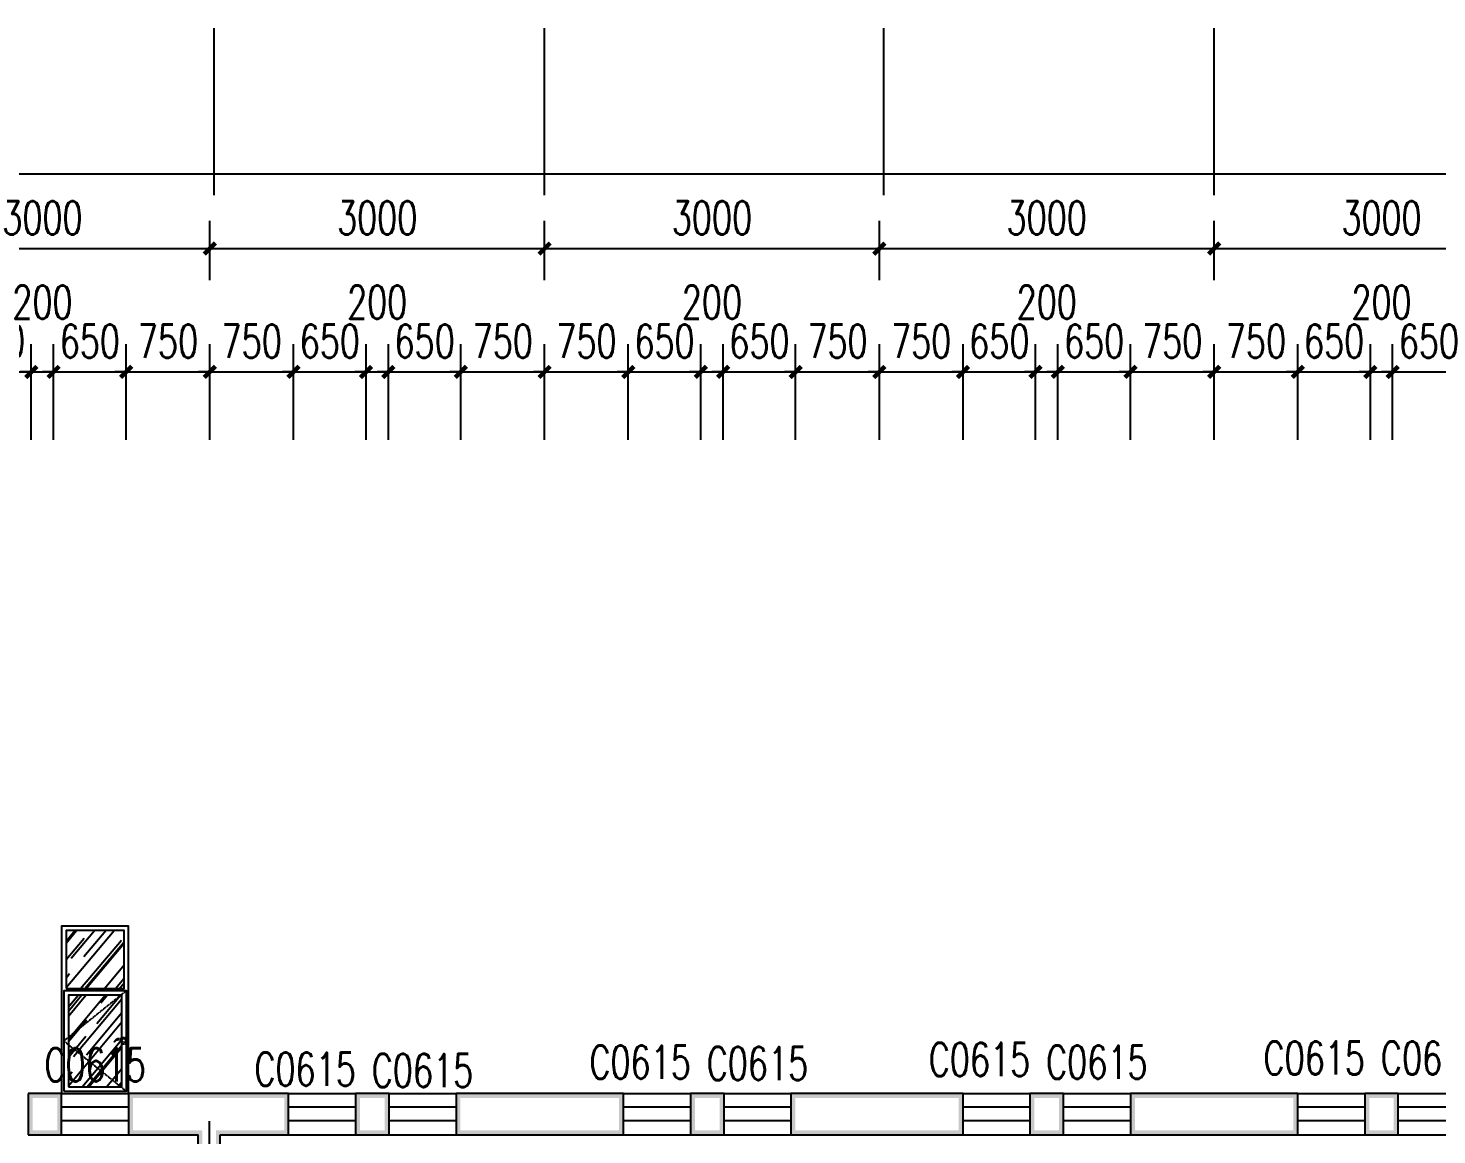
# Model space of a CAD drawing. Header units: millimetres. Extents: x -150677 to 588340, y -254013 to 149700.
# Drawn here: x 165933 to 178557, y -204976 to -195060 of the extents above; entities that cross this region are included whole.
import ezdxf

# ---------------------------------------------------------------- set-up
doc = ezdxf.new("R2010")
doc.units = ezdxf.units.MM
doc.header["$LTSCALE"] = 10
doc.header["$MEASUREMENT"] = 0
doc.linetypes.add('DASH', pattern=[0.35, 0.25, -0.1])
for name, color, linetype in [('2-Ba顶面轮廓', 4, 'Continuous'), ('9-ELd细', 8, 'Continuous'), ('PUB_DIM', 3, 'Continuous'), ('PUB_WALL', 9, 'Continuous'), ('WALL', 9, 'Continuous'), ('WINDOW', 4, 'Continuous'), ('WINDOW_TEXT', 7, 'Continuous')]:
    doc.layers.add(name, color=color, linetype=linetype)
doc.styles.add('_TCH_DIM_T3', font='SIMPLEX', dxfattribs={"width": 0.705882, "bigfont": 'GBCBIG'})
doc.styles.add('_TCH_WINDOW', font='SIMPLEX', dxfattribs={"bigfont": 'GBCBIG'})
doc.dimstyles.new('_TCH_ARCH&&100', dxfattribs={"dimtxt": 297.5, "dimasz": 100, "dimexe": 250, "dimexo": 300, "dimgap": 126.25, "dimtad": 1, "dimdec": 0, "dimzin": 0, "dimdsep": 46, "dimtxsty": '_TCH_DIM_T3', "dimblk": 'ARCHTICK', "dimcen": 0.09, "dimclrt": 7, "dimazin": 2, "dimtfac": 1, "dimtdec": 0, "dimtix": 1, "dimtmove": 2, "dimatfit": 3, "dimfxl": 1, "dimtolj": 1, "dimtzin": 0, "dimarcsym": 0})

# ---------------------------------------------------------------- blocks, each defined once
blk = doc.blocks.new('_ArchTick')
at = {"color": 0, "linetype": 'ByBlock', "const_width": 0.4}
blk.add_lwpolyline([(-0.5, -0.5), (0.5, 0.5)], dxfattribs=at)
blk = doc.blocks.new('*D2146')
at = {"layer": 'Defpoints', "color": 0, "transparency": 16777216}
for p in [(167561, -197035), (164561, -197617), (167561, -197617)]:
    blk.add_point(p, dxfattribs=at)
at = {"layer": 'PUB_DIM', "color": 0, "lineweight": -2, "transparency": 16777216}
for p, q in [((164561, -197317), (164561, -196785)), ((167561, -197317), (167561, -196785)), ((164561, -197035), (167561, -197035))]:
    blk.add_line(p, q, dxfattribs=at)
at = {"layer": 'PUB_DIM', "color": 0, "lineweight": -2, "transparency": 16777216, "xscale": 100, "yscale": 100, "zscale": 100, "rotation": 180}
blk.add_blockref('_ArchTick', (164561, -197035), dxfattribs=at)
at = {"layer": 'PUB_DIM', "color": 0, "lineweight": -2, "transparency": 16777216, "xscale": 100, "yscale": 100, "zscale": 100}
blk.add_blockref('_ArchTick', (167561, -197035), dxfattribs=at)
at = {"layer": 'PUB_DIM', "color": 7, "transparency": 16777216, "insert": (166061, -196760), "char_height": 297.5, "attachment_point": 5, "style": '_TCH_DIM_T3'}
blk.add_mtext('\\A1;3000', dxfattribs=at)
blk = doc.blocks.new('*D2147')
at = {"layer": 'Defpoints', "color": 0, "transparency": 16777216}
for p in [(170561, -197035), (167561, -197617), (170561, -197617)]:
    blk.add_point(p, dxfattribs=at)
at = {"layer": 'PUB_DIM', "color": 0, "lineweight": -2, "transparency": 16777216}
for p, q in [((167561, -197317), (167561, -196785)), ((170561, -197317), (170561, -196785)), ((167561, -197035), (170561, -197035))]:
    blk.add_line(p, q, dxfattribs=at)
at = {"layer": 'PUB_DIM', "color": 0, "lineweight": -2, "transparency": 16777216, "xscale": 100, "yscale": 100, "zscale": 100, "rotation": 180}
blk.add_blockref('_ArchTick', (167561, -197035), dxfattribs=at)
at = {"layer": 'PUB_DIM', "color": 0, "lineweight": -2, "transparency": 16777216, "xscale": 100, "yscale": 100, "zscale": 100}
blk.add_blockref('_ArchTick', (170561, -197035), dxfattribs=at)
at = {"layer": 'PUB_DIM', "color": 7, "transparency": 16777216, "insert": (169061, -196760), "char_height": 297.5, "attachment_point": 5, "style": '_TCH_DIM_T3'}
blk.add_mtext('\\A1;3000', dxfattribs=at)
blk = doc.blocks.new('*D2148')
at = {"layer": 'Defpoints', "color": 0, "transparency": 16777216}
for p in [(173561, -197035), (170561, -197617), (173561, -197617)]:
    blk.add_point(p, dxfattribs=at)
at = {"layer": 'PUB_DIM', "color": 0, "lineweight": -2, "transparency": 16777216}
for p, q in [((170561, -197317), (170561, -196785)), ((173561, -197317), (173561, -196785)), ((170561, -197035), (173561, -197035))]:
    blk.add_line(p, q, dxfattribs=at)
at = {"layer": 'PUB_DIM', "color": 0, "lineweight": -2, "transparency": 16777216, "xscale": 100, "yscale": 100, "zscale": 100, "rotation": 180}
blk.add_blockref('_ArchTick', (170561, -197035), dxfattribs=at)
at = {"layer": 'PUB_DIM', "color": 0, "lineweight": -2, "transparency": 16777216, "xscale": 100, "yscale": 100, "zscale": 100}
blk.add_blockref('_ArchTick', (173561, -197035), dxfattribs=at)
at = {"layer": 'PUB_DIM', "color": 7, "transparency": 16777216, "insert": (172061, -196760), "char_height": 297.5, "attachment_point": 5, "style": '_TCH_DIM_T3'}
blk.add_mtext('\\A1;3000', dxfattribs=at)
blk = doc.blocks.new('*D2149')
at = {"layer": 'Defpoints', "color": 0, "transparency": 16777216}
for p in [(176561, -197035), (173561, -197617), (176561, -197617)]:
    blk.add_point(p, dxfattribs=at)
at = {"layer": 'PUB_DIM', "color": 0, "lineweight": -2, "transparency": 16777216}
for p, q in [((173561, -197317), (173561, -196785)), ((176561, -197317), (176561, -196785)), ((173561, -197035), (176561, -197035))]:
    blk.add_line(p, q, dxfattribs=at)
at = {"layer": 'PUB_DIM', "color": 0, "lineweight": -2, "transparency": 16777216, "xscale": 100, "yscale": 100, "zscale": 100, "rotation": 180}
blk.add_blockref('_ArchTick', (173561, -197035), dxfattribs=at)
at = {"layer": 'PUB_DIM', "color": 0, "lineweight": -2, "transparency": 16777216, "xscale": 100, "yscale": 100, "zscale": 100}
blk.add_blockref('_ArchTick', (176561, -197035), dxfattribs=at)
at = {"layer": 'PUB_DIM', "color": 7, "transparency": 16777216, "insert": (175061, -196760), "char_height": 297.5, "attachment_point": 5, "style": '_TCH_DIM_T3'}
blk.add_mtext('\\A1;3000', dxfattribs=at)
blk = doc.blocks.new('*D2150')
at = {"layer": 'Defpoints', "color": 0, "transparency": 16777216}
for p in [(179561, -197035), (176561, -197617), (179561, -197617)]:
    blk.add_point(p, dxfattribs=at)
at = {"layer": 'PUB_DIM', "color": 0, "lineweight": -2, "transparency": 16777216}
for p, q in [((176561, -197317), (176561, -196785)), ((179561, -197317), (179561, -196785)), ((176561, -197035), (179561, -197035))]:
    blk.add_line(p, q, dxfattribs=at)
at = {"layer": 'PUB_DIM', "color": 0, "lineweight": -2, "transparency": 16777216, "xscale": 100, "yscale": 100, "zscale": 100, "rotation": 180}
blk.add_blockref('_ArchTick', (176561, -197035), dxfattribs=at)
at = {"layer": 'PUB_DIM', "color": 0, "lineweight": -2, "transparency": 16777216, "xscale": 100, "yscale": 100, "zscale": 100}
blk.add_blockref('_ArchTick', (179561, -197035), dxfattribs=at)
at = {"layer": 'PUB_DIM', "color": 7, "transparency": 16777216, "insert": (178061, -196760), "char_height": 297.5, "attachment_point": 5, "style": '_TCH_DIM_T3'}
blk.add_mtext('\\A1;3000', dxfattribs=at)
blk = doc.blocks.new('*D2165')
at = {"layer": 'Defpoints', "color": 0, "transparency": 16777216}
for p in [(213761, -196366), (152561, -197148), (213761, -197148)]:
    blk.add_point(p, dxfattribs=at)
at = {"layer": 'PUB_DIM', "color": 0, "lineweight": -2, "transparency": 16777216}
for p, q in [((152561, -196848), (152561, -196116)), ((213761, -196848), (213761, -196116)), ((152561, -196366), (213761, -196366))]:
    blk.add_line(p, q, dxfattribs=at)
at = {"layer": 'PUB_DIM', "color": 0, "lineweight": -2, "transparency": 16777216, "xscale": 100, "yscale": 100, "zscale": 100, "rotation": 180}
blk.add_blockref('_ArchTick', (152561, -196366), dxfattribs=at)
at = {"layer": 'PUB_DIM', "color": 0, "lineweight": -2, "transparency": 16777216, "xscale": 100, "yscale": 100, "zscale": 100}
blk.add_blockref('_ArchTick', (213761, -196366), dxfattribs=at)
at = {"layer": 'PUB_DIM', "color": 7, "transparency": 16777216, "insert": (183161, -196091), "char_height": 297.5, "attachment_point": 5, "style": '_TCH_DIM_T3'}
blk.add_mtext('\\A1;61200', dxfattribs=at)
blk = doc.blocks.new('*D2303')
at = {"layer": 'Defpoints', "color": 0, "transparency": 16777216}
for p in [(178811, -198140), (178161, -199048), (178811, -199048)]:
    blk.add_point(p, dxfattribs=at)
at = {"layer": 'PUB_DIM', "color": 0, "lineweight": -2, "transparency": 16777216}
for p, q in [((178161, -198748), (178161, -197890)), ((178811, -198748), (178811, -197890)), ((178161, -198140), (178061, -198140)), ((178161, -198140), (178811, -198140)), ((178811, -198140), (178911, -198140))]:
    blk.add_line(p, q, dxfattribs=at)
at = {"layer": 'PUB_DIM', "color": 0, "lineweight": -2, "transparency": 16777216, "xscale": 100, "yscale": 100, "zscale": 100}
blk.add_blockref('_ArchTick', (178161, -198140), dxfattribs=at)
at = {"layer": 'PUB_DIM', "color": 0, "lineweight": -2, "transparency": 16777216, "xscale": 100, "yscale": 100, "zscale": 100, "rotation": 180}
blk.add_blockref('_ArchTick', (178811, -198140), dxfattribs=at)
at = {"layer": 'PUB_DIM', "color": 7, "transparency": 16777216, "insert": (178486, -197865), "char_height": 297.5, "attachment_point": 5, "style": '_TCH_DIM_T3'}
blk.add_mtext('\\A1;650', dxfattribs=at)
blk = doc.blocks.new('*D2304')
at = {"layer": 'Defpoints', "color": 0, "transparency": 16777216}
for p in [(178161, -198140), (177961, -199048), (178161, -199048)]:
    blk.add_point(p, dxfattribs=at)
at = {"layer": 'PUB_DIM', "color": 0, "lineweight": -2, "transparency": 16777216}
for p, q in [((177961, -198748), (177961, -197890)), ((178161, -198748), (178161, -197890)), ((177961, -198140), (177861, -198140)), ((177961, -198140), (178161, -198140)), ((178161, -198140), (178261, -198140))]:
    blk.add_line(p, q, dxfattribs=at)
at = {"layer": 'PUB_DIM', "color": 0, "lineweight": -2, "transparency": 16777216, "xscale": 100, "yscale": 100, "zscale": 100}
blk.add_blockref('_ArchTick', (177961, -198140), dxfattribs=at)
at = {"layer": 'PUB_DIM', "color": 0, "lineweight": -2, "transparency": 16777216, "xscale": 100, "yscale": 100, "zscale": 100, "rotation": 180}
blk.add_blockref('_ArchTick', (178161, -198140), dxfattribs=at)
at = {"layer": 'PUB_DIM', "color": 7, "transparency": 16777216, "insert": (178061, -197515), "char_height": 297.5, "attachment_point": 5, "style": '_TCH_DIM_T3'}
blk.add_mtext('\\A1;200', dxfattribs=at)
blk = doc.blocks.new('*D2305')
at = {"layer": 'Defpoints', "color": 0, "transparency": 16777216}
for p in [(177961, -198140), (177311, -199048), (177961, -199048)]:
    blk.add_point(p, dxfattribs=at)
at = {"layer": 'PUB_DIM', "color": 0, "lineweight": -2, "transparency": 16777216}
for p, q in [((177311, -198748), (177311, -197890)), ((177961, -198748), (177961, -197890)), ((177311, -198140), (177211, -198140)), ((177311, -198140), (177961, -198140)), ((177961, -198140), (178061, -198140))]:
    blk.add_line(p, q, dxfattribs=at)
at = {"layer": 'PUB_DIM', "color": 0, "lineweight": -2, "transparency": 16777216, "xscale": 100, "yscale": 100, "zscale": 100}
blk.add_blockref('_ArchTick', (177311, -198140), dxfattribs=at)
at = {"layer": 'PUB_DIM', "color": 0, "lineweight": -2, "transparency": 16777216, "xscale": 100, "yscale": 100, "zscale": 100, "rotation": 180}
blk.add_blockref('_ArchTick', (177961, -198140), dxfattribs=at)
at = {"layer": 'PUB_DIM', "color": 7, "transparency": 16777216, "insert": (177636, -197865), "char_height": 297.5, "attachment_point": 5, "style": '_TCH_DIM_T3'}
blk.add_mtext('\\A1;650', dxfattribs=at)
blk = doc.blocks.new('*D2306')
at = {"layer": 'Defpoints', "color": 0, "transparency": 16777216}
for p in [(177311, -198140), (176561, -199048), (177311, -199048)]:
    blk.add_point(p, dxfattribs=at)
at = {"layer": 'PUB_DIM', "color": 0, "lineweight": -2, "transparency": 16777216}
for p, q in [((176561, -198748), (176561, -197890)), ((177311, -198748), (177311, -197890)), ((176561, -198140), (176461, -198140)), ((176561, -198140), (177311, -198140)), ((177311, -198140), (177411, -198140))]:
    blk.add_line(p, q, dxfattribs=at)
at = {"layer": 'PUB_DIM', "color": 0, "lineweight": -2, "transparency": 16777216, "xscale": 100, "yscale": 100, "zscale": 100}
blk.add_blockref('_ArchTick', (176561, -198140), dxfattribs=at)
at = {"layer": 'PUB_DIM', "color": 0, "lineweight": -2, "transparency": 16777216, "xscale": 100, "yscale": 100, "zscale": 100, "rotation": 180}
blk.add_blockref('_ArchTick', (177311, -198140), dxfattribs=at)
at = {"layer": 'PUB_DIM', "color": 7, "transparency": 16777216, "insert": (176936, -197865), "char_height": 297.5, "attachment_point": 5, "style": '_TCH_DIM_T3'}
blk.add_mtext('\\A1;750', dxfattribs=at)
blk = doc.blocks.new('*D2307')
at = {"layer": 'Defpoints', "color": 0, "transparency": 16777216}
for p in [(176561, -198140), (175811, -199048), (176561, -199048)]:
    blk.add_point(p, dxfattribs=at)
at = {"layer": 'PUB_DIM', "color": 0, "lineweight": -2, "transparency": 16777216}
for p, q in [((175811, -198748), (175811, -197890)), ((176561, -198748), (176561, -197890)), ((175811, -198140), (175711, -198140)), ((175811, -198140), (176561, -198140)), ((176561, -198140), (176661, -198140))]:
    blk.add_line(p, q, dxfattribs=at)
at = {"layer": 'PUB_DIM', "color": 0, "lineweight": -2, "transparency": 16777216, "xscale": 100, "yscale": 100, "zscale": 100}
blk.add_blockref('_ArchTick', (175811, -198140), dxfattribs=at)
at = {"layer": 'PUB_DIM', "color": 0, "lineweight": -2, "transparency": 16777216, "xscale": 100, "yscale": 100, "zscale": 100, "rotation": 180}
blk.add_blockref('_ArchTick', (176561, -198140), dxfattribs=at)
at = {"layer": 'PUB_DIM', "color": 7, "transparency": 16777216, "insert": (176186, -197865), "char_height": 297.5, "attachment_point": 5, "style": '_TCH_DIM_T3'}
blk.add_mtext('\\A1;750', dxfattribs=at)
blk = doc.blocks.new('*D2308')
at = {"layer": 'Defpoints', "color": 0, "transparency": 16777216}
for p in [(175811, -198140), (175161, -199048), (175811, -199048)]:
    blk.add_point(p, dxfattribs=at)
at = {"layer": 'PUB_DIM', "color": 0, "lineweight": -2, "transparency": 16777216}
for p, q in [((175161, -198748), (175161, -197890)), ((175811, -198748), (175811, -197890)), ((175161, -198140), (175061, -198140)), ((175161, -198140), (175811, -198140)), ((175811, -198140), (175911, -198140))]:
    blk.add_line(p, q, dxfattribs=at)
at = {"layer": 'PUB_DIM', "color": 0, "lineweight": -2, "transparency": 16777216, "xscale": 100, "yscale": 100, "zscale": 100}
blk.add_blockref('_ArchTick', (175161, -198140), dxfattribs=at)
at = {"layer": 'PUB_DIM', "color": 0, "lineweight": -2, "transparency": 16777216, "xscale": 100, "yscale": 100, "zscale": 100, "rotation": 180}
blk.add_blockref('_ArchTick', (175811, -198140), dxfattribs=at)
at = {"layer": 'PUB_DIM', "color": 7, "transparency": 16777216, "insert": (175486, -197865), "char_height": 297.5, "attachment_point": 5, "style": '_TCH_DIM_T3'}
blk.add_mtext('\\A1;650', dxfattribs=at)
blk = doc.blocks.new('*D2309')
at = {"layer": 'Defpoints', "color": 0, "transparency": 16777216}
for p in [(175161, -198140), (174961, -199048), (175161, -199048)]:
    blk.add_point(p, dxfattribs=at)
at = {"layer": 'PUB_DIM', "color": 0, "lineweight": -2, "transparency": 16777216}
for p, q in [((174961, -198748), (174961, -197890)), ((175161, -198748), (175161, -197890)), ((174961, -198140), (174861, -198140)), ((174961, -198140), (175161, -198140)), ((175161, -198140), (175261, -198140))]:
    blk.add_line(p, q, dxfattribs=at)
at = {"layer": 'PUB_DIM', "color": 0, "lineweight": -2, "transparency": 16777216, "xscale": 100, "yscale": 100, "zscale": 100}
blk.add_blockref('_ArchTick', (174961, -198140), dxfattribs=at)
at = {"layer": 'PUB_DIM', "color": 0, "lineweight": -2, "transparency": 16777216, "xscale": 100, "yscale": 100, "zscale": 100, "rotation": 180}
blk.add_blockref('_ArchTick', (175161, -198140), dxfattribs=at)
at = {"layer": 'PUB_DIM', "color": 7, "transparency": 16777216, "insert": (175061, -197515), "char_height": 297.5, "attachment_point": 5, "style": '_TCH_DIM_T3'}
blk.add_mtext('\\A1;200', dxfattribs=at)
blk = doc.blocks.new('*D2310')
at = {"layer": 'Defpoints', "color": 0, "transparency": 16777216}
for p in [(174961, -198140), (174311, -199048), (174961, -199048)]:
    blk.add_point(p, dxfattribs=at)
at = {"layer": 'PUB_DIM', "color": 0, "lineweight": -2, "transparency": 16777216}
for p, q in [((174311, -198748), (174311, -197890)), ((174961, -198748), (174961, -197890)), ((174311, -198140), (174211, -198140)), ((174311, -198140), (174961, -198140)), ((174961, -198140), (175061, -198140))]:
    blk.add_line(p, q, dxfattribs=at)
at = {"layer": 'PUB_DIM', "color": 0, "lineweight": -2, "transparency": 16777216, "xscale": 100, "yscale": 100, "zscale": 100}
blk.add_blockref('_ArchTick', (174311, -198140), dxfattribs=at)
at = {"layer": 'PUB_DIM', "color": 0, "lineweight": -2, "transparency": 16777216, "xscale": 100, "yscale": 100, "zscale": 100, "rotation": 180}
blk.add_blockref('_ArchTick', (174961, -198140), dxfattribs=at)
at = {"layer": 'PUB_DIM', "color": 7, "transparency": 16777216, "insert": (174636, -197865), "char_height": 297.5, "attachment_point": 5, "style": '_TCH_DIM_T3'}
blk.add_mtext('\\A1;650', dxfattribs=at)
blk = doc.blocks.new('*D2311')
at = {"layer": 'Defpoints', "color": 0, "transparency": 16777216}
for p in [(174311, -198140), (173561, -199048), (174311, -199048)]:
    blk.add_point(p, dxfattribs=at)
at = {"layer": 'PUB_DIM', "color": 0, "lineweight": -2, "transparency": 16777216}
for p, q in [((173561, -198748), (173561, -197890)), ((174311, -198748), (174311, -197890)), ((173561, -198140), (173461, -198140)), ((173561, -198140), (174311, -198140)), ((174311, -198140), (174411, -198140))]:
    blk.add_line(p, q, dxfattribs=at)
at = {"layer": 'PUB_DIM', "color": 0, "lineweight": -2, "transparency": 16777216, "xscale": 100, "yscale": 100, "zscale": 100}
blk.add_blockref('_ArchTick', (173561, -198140), dxfattribs=at)
at = {"layer": 'PUB_DIM', "color": 0, "lineweight": -2, "transparency": 16777216, "xscale": 100, "yscale": 100, "zscale": 100, "rotation": 180}
blk.add_blockref('_ArchTick', (174311, -198140), dxfattribs=at)
at = {"layer": 'PUB_DIM', "color": 7, "transparency": 16777216, "insert": (173936, -197865), "char_height": 297.5, "attachment_point": 5, "style": '_TCH_DIM_T3'}
blk.add_mtext('\\A1;750', dxfattribs=at)
blk = doc.blocks.new('*D2312')
at = {"layer": 'Defpoints', "color": 0, "transparency": 16777216}
for p in [(173561, -198140), (172811, -199048), (173561, -199048)]:
    blk.add_point(p, dxfattribs=at)
at = {"layer": 'PUB_DIM', "color": 0, "lineweight": -2, "transparency": 16777216}
for p, q in [((172811, -198748), (172811, -197890)), ((173561, -198748), (173561, -197890)), ((172811, -198140), (172711, -198140)), ((172811, -198140), (173561, -198140)), ((173561, -198140), (173661, -198140))]:
    blk.add_line(p, q, dxfattribs=at)
at = {"layer": 'PUB_DIM', "color": 0, "lineweight": -2, "transparency": 16777216, "xscale": 100, "yscale": 100, "zscale": 100}
blk.add_blockref('_ArchTick', (172811, -198140), dxfattribs=at)
at = {"layer": 'PUB_DIM', "color": 0, "lineweight": -2, "transparency": 16777216, "xscale": 100, "yscale": 100, "zscale": 100, "rotation": 180}
blk.add_blockref('_ArchTick', (173561, -198140), dxfattribs=at)
at = {"layer": 'PUB_DIM', "color": 7, "transparency": 16777216, "insert": (173186, -197865), "char_height": 297.5, "attachment_point": 5, "style": '_TCH_DIM_T3'}
blk.add_mtext('\\A1;750', dxfattribs=at)
blk = doc.blocks.new('*D2313')
at = {"layer": 'Defpoints', "color": 0, "transparency": 16777216}
for p in [(172811, -198140), (172161, -199048), (172811, -199048)]:
    blk.add_point(p, dxfattribs=at)
at = {"layer": 'PUB_DIM', "color": 0, "lineweight": -2, "transparency": 16777216}
for p, q in [((172161, -198748), (172161, -197890)), ((172811, -198748), (172811, -197890)), ((172161, -198140), (172061, -198140)), ((172161, -198140), (172811, -198140)), ((172811, -198140), (172911, -198140))]:
    blk.add_line(p, q, dxfattribs=at)
at = {"layer": 'PUB_DIM', "color": 0, "lineweight": -2, "transparency": 16777216, "xscale": 100, "yscale": 100, "zscale": 100}
blk.add_blockref('_ArchTick', (172161, -198140), dxfattribs=at)
at = {"layer": 'PUB_DIM', "color": 0, "lineweight": -2, "transparency": 16777216, "xscale": 100, "yscale": 100, "zscale": 100, "rotation": 180}
blk.add_blockref('_ArchTick', (172811, -198140), dxfattribs=at)
at = {"layer": 'PUB_DIM', "color": 7, "transparency": 16777216, "insert": (172486, -197865), "char_height": 297.5, "attachment_point": 5, "style": '_TCH_DIM_T3'}
blk.add_mtext('\\A1;650', dxfattribs=at)
blk = doc.blocks.new('*D2314')
at = {"layer": 'Defpoints', "color": 0, "transparency": 16777216}
for p in [(172161, -198140), (171961, -199048), (172161, -199048)]:
    blk.add_point(p, dxfattribs=at)
at = {"layer": 'PUB_DIM', "color": 0, "lineweight": -2, "transparency": 16777216}
for p, q in [((171961, -198748), (171961, -197890)), ((172161, -198748), (172161, -197890)), ((171961, -198140), (171861, -198140)), ((171961, -198140), (172161, -198140)), ((172161, -198140), (172261, -198140))]:
    blk.add_line(p, q, dxfattribs=at)
at = {"layer": 'PUB_DIM', "color": 0, "lineweight": -2, "transparency": 16777216, "xscale": 100, "yscale": 100, "zscale": 100}
blk.add_blockref('_ArchTick', (171961, -198140), dxfattribs=at)
at = {"layer": 'PUB_DIM', "color": 0, "lineweight": -2, "transparency": 16777216, "xscale": 100, "yscale": 100, "zscale": 100, "rotation": 180}
blk.add_blockref('_ArchTick', (172161, -198140), dxfattribs=at)
at = {"layer": 'PUB_DIM', "color": 7, "transparency": 16777216, "insert": (172061, -197515), "char_height": 297.5, "attachment_point": 5, "style": '_TCH_DIM_T3'}
blk.add_mtext('\\A1;200', dxfattribs=at)
blk = doc.blocks.new('*D2315')
at = {"layer": 'Defpoints', "color": 0, "transparency": 16777216}
for p in [(171961, -198140), (171311, -199048), (171961, -199048)]:
    blk.add_point(p, dxfattribs=at)
at = {"layer": 'PUB_DIM', "color": 0, "lineweight": -2, "transparency": 16777216}
for p, q in [((171311, -198748), (171311, -197890)), ((171961, -198748), (171961, -197890)), ((171311, -198140), (171211, -198140)), ((171311, -198140), (171961, -198140)), ((171961, -198140), (172061, -198140))]:
    blk.add_line(p, q, dxfattribs=at)
at = {"layer": 'PUB_DIM', "color": 0, "lineweight": -2, "transparency": 16777216, "xscale": 100, "yscale": 100, "zscale": 100}
blk.add_blockref('_ArchTick', (171311, -198140), dxfattribs=at)
at = {"layer": 'PUB_DIM', "color": 0, "lineweight": -2, "transparency": 16777216, "xscale": 100, "yscale": 100, "zscale": 100, "rotation": 180}
blk.add_blockref('_ArchTick', (171961, -198140), dxfattribs=at)
at = {"layer": 'PUB_DIM', "color": 7, "transparency": 16777216, "insert": (171636, -197865), "char_height": 297.5, "attachment_point": 5, "style": '_TCH_DIM_T3'}
blk.add_mtext('\\A1;650', dxfattribs=at)
blk = doc.blocks.new('*D2316')
at = {"layer": 'Defpoints', "color": 0, "transparency": 16777216}
for p in [(171311, -198140), (170561, -199048), (171311, -199048)]:
    blk.add_point(p, dxfattribs=at)
at = {"layer": 'PUB_DIM', "color": 0, "lineweight": -2, "transparency": 16777216}
for p, q in [((170561, -198748), (170561, -197890)), ((171311, -198748), (171311, -197890)), ((170561, -198140), (170461, -198140)), ((170561, -198140), (171311, -198140)), ((171311, -198140), (171411, -198140))]:
    blk.add_line(p, q, dxfattribs=at)
at = {"layer": 'PUB_DIM', "color": 0, "lineweight": -2, "transparency": 16777216, "xscale": 100, "yscale": 100, "zscale": 100}
blk.add_blockref('_ArchTick', (170561, -198140), dxfattribs=at)
at = {"layer": 'PUB_DIM', "color": 0, "lineweight": -2, "transparency": 16777216, "xscale": 100, "yscale": 100, "zscale": 100, "rotation": 180}
blk.add_blockref('_ArchTick', (171311, -198140), dxfattribs=at)
at = {"layer": 'PUB_DIM', "color": 7, "transparency": 16777216, "insert": (170936, -197865), "char_height": 297.5, "attachment_point": 5, "style": '_TCH_DIM_T3'}
blk.add_mtext('\\A1;750', dxfattribs=at)
blk = doc.blocks.new('*D2317')
at = {"layer": 'Defpoints', "color": 0, "transparency": 16777216}
for p in [(170561, -198140), (169811, -199048), (170561, -199048)]:
    blk.add_point(p, dxfattribs=at)
at = {"layer": 'PUB_DIM', "color": 0, "lineweight": -2, "transparency": 16777216}
for p, q in [((169811, -198748), (169811, -197890)), ((170561, -198748), (170561, -197890)), ((169811, -198140), (169711, -198140)), ((169811, -198140), (170561, -198140)), ((170561, -198140), (170661, -198140))]:
    blk.add_line(p, q, dxfattribs=at)
at = {"layer": 'PUB_DIM', "color": 0, "lineweight": -2, "transparency": 16777216, "xscale": 100, "yscale": 100, "zscale": 100}
blk.add_blockref('_ArchTick', (169811, -198140), dxfattribs=at)
at = {"layer": 'PUB_DIM', "color": 0, "lineweight": -2, "transparency": 16777216, "xscale": 100, "yscale": 100, "zscale": 100, "rotation": 180}
blk.add_blockref('_ArchTick', (170561, -198140), dxfattribs=at)
at = {"layer": 'PUB_DIM', "color": 7, "transparency": 16777216, "insert": (170186, -197865), "char_height": 297.5, "attachment_point": 5, "style": '_TCH_DIM_T3'}
blk.add_mtext('\\A1;750', dxfattribs=at)
blk = doc.blocks.new('*D2318')
at = {"layer": 'Defpoints', "color": 0, "transparency": 16777216}
for p in [(169811, -198140), (169161, -199048), (169811, -199048)]:
    blk.add_point(p, dxfattribs=at)
at = {"layer": 'PUB_DIM', "color": 0, "lineweight": -2, "transparency": 16777216}
for p, q in [((169161, -198748), (169161, -197890)), ((169811, -198748), (169811, -197890)), ((169161, -198140), (169061, -198140)), ((169161, -198140), (169811, -198140)), ((169811, -198140), (169911, -198140))]:
    blk.add_line(p, q, dxfattribs=at)
at = {"layer": 'PUB_DIM', "color": 0, "lineweight": -2, "transparency": 16777216, "xscale": 100, "yscale": 100, "zscale": 100}
blk.add_blockref('_ArchTick', (169161, -198140), dxfattribs=at)
at = {"layer": 'PUB_DIM', "color": 0, "lineweight": -2, "transparency": 16777216, "xscale": 100, "yscale": 100, "zscale": 100, "rotation": 180}
blk.add_blockref('_ArchTick', (169811, -198140), dxfattribs=at)
at = {"layer": 'PUB_DIM', "color": 7, "transparency": 16777216, "insert": (169486, -197865), "char_height": 297.5, "attachment_point": 5, "style": '_TCH_DIM_T3'}
blk.add_mtext('\\A1;650', dxfattribs=at)
blk = doc.blocks.new('*D2319')
at = {"layer": 'Defpoints', "color": 0, "transparency": 16777216}
for p in [(169161, -198140), (168961, -199048), (169161, -199048)]:
    blk.add_point(p, dxfattribs=at)
at = {"layer": 'PUB_DIM', "color": 0, "lineweight": -2, "transparency": 16777216}
for p, q in [((168961, -198748), (168961, -197890)), ((169161, -198748), (169161, -197890)), ((168961, -198140), (168861, -198140)), ((168961, -198140), (169161, -198140)), ((169161, -198140), (169261, -198140))]:
    blk.add_line(p, q, dxfattribs=at)
at = {"layer": 'PUB_DIM', "color": 0, "lineweight": -2, "transparency": 16777216, "xscale": 100, "yscale": 100, "zscale": 100}
blk.add_blockref('_ArchTick', (168961, -198140), dxfattribs=at)
at = {"layer": 'PUB_DIM', "color": 0, "lineweight": -2, "transparency": 16777216, "xscale": 100, "yscale": 100, "zscale": 100, "rotation": 180}
blk.add_blockref('_ArchTick', (169161, -198140), dxfattribs=at)
at = {"layer": 'PUB_DIM', "color": 7, "transparency": 16777216, "insert": (169061, -197515), "char_height": 297.5, "attachment_point": 5, "style": '_TCH_DIM_T3'}
blk.add_mtext('\\A1;200', dxfattribs=at)
blk = doc.blocks.new('*D2320')
at = {"layer": 'Defpoints', "color": 0, "transparency": 16777216}
for p in [(168961, -198140), (168311, -199048), (168961, -199048)]:
    blk.add_point(p, dxfattribs=at)
at = {"layer": 'PUB_DIM', "color": 0, "lineweight": -2, "transparency": 16777216}
for p, q in [((168311, -198748), (168311, -197890)), ((168961, -198748), (168961, -197890)), ((168311, -198140), (168211, -198140)), ((168311, -198140), (168961, -198140)), ((168961, -198140), (169061, -198140))]:
    blk.add_line(p, q, dxfattribs=at)
at = {"layer": 'PUB_DIM', "color": 0, "lineweight": -2, "transparency": 16777216, "xscale": 100, "yscale": 100, "zscale": 100}
blk.add_blockref('_ArchTick', (168311, -198140), dxfattribs=at)
at = {"layer": 'PUB_DIM', "color": 0, "lineweight": -2, "transparency": 16777216, "xscale": 100, "yscale": 100, "zscale": 100, "rotation": 180}
blk.add_blockref('_ArchTick', (168961, -198140), dxfattribs=at)
at = {"layer": 'PUB_DIM', "color": 7, "transparency": 16777216, "insert": (168636, -197865), "char_height": 297.5, "attachment_point": 5, "style": '_TCH_DIM_T3'}
blk.add_mtext('\\A1;650', dxfattribs=at)
blk = doc.blocks.new('*D2321')
at = {"layer": 'Defpoints', "color": 0, "transparency": 16777216}
for p in [(168311, -198140), (167561, -199048), (168311, -199048)]:
    blk.add_point(p, dxfattribs=at)
at = {"layer": 'PUB_DIM', "color": 0, "lineweight": -2, "transparency": 16777216}
for p, q in [((167561, -198748), (167561, -197890)), ((168311, -198748), (168311, -197890)), ((167561, -198140), (167461, -198140)), ((167561, -198140), (168311, -198140)), ((168311, -198140), (168411, -198140))]:
    blk.add_line(p, q, dxfattribs=at)
at = {"layer": 'PUB_DIM', "color": 0, "lineweight": -2, "transparency": 16777216, "xscale": 100, "yscale": 100, "zscale": 100}
blk.add_blockref('_ArchTick', (167561, -198140), dxfattribs=at)
at = {"layer": 'PUB_DIM', "color": 0, "lineweight": -2, "transparency": 16777216, "xscale": 100, "yscale": 100, "zscale": 100, "rotation": 180}
blk.add_blockref('_ArchTick', (168311, -198140), dxfattribs=at)
at = {"layer": 'PUB_DIM', "color": 7, "transparency": 16777216, "insert": (167936, -197865), "char_height": 297.5, "attachment_point": 5, "style": '_TCH_DIM_T3'}
blk.add_mtext('\\A1;750', dxfattribs=at)
blk = doc.blocks.new('*D2322')
at = {"layer": 'Defpoints', "color": 0, "transparency": 16777216}
for p in [(167561, -198140), (166811, -199048), (167561, -199048)]:
    blk.add_point(p, dxfattribs=at)
at = {"layer": 'PUB_DIM', "color": 0, "lineweight": -2, "transparency": 16777216}
for p, q in [((166811, -198748), (166811, -197890)), ((167561, -198748), (167561, -197890)), ((166811, -198140), (166711, -198140)), ((166811, -198140), (167561, -198140)), ((167561, -198140), (167661, -198140))]:
    blk.add_line(p, q, dxfattribs=at)
at = {"layer": 'PUB_DIM', "color": 0, "lineweight": -2, "transparency": 16777216, "xscale": 100, "yscale": 100, "zscale": 100}
blk.add_blockref('_ArchTick', (166811, -198140), dxfattribs=at)
at = {"layer": 'PUB_DIM', "color": 0, "lineweight": -2, "transparency": 16777216, "xscale": 100, "yscale": 100, "zscale": 100, "rotation": 180}
blk.add_blockref('_ArchTick', (167561, -198140), dxfattribs=at)
at = {"layer": 'PUB_DIM', "color": 7, "transparency": 16777216, "insert": (167186, -197865), "char_height": 297.5, "attachment_point": 5, "style": '_TCH_DIM_T3'}
blk.add_mtext('\\A1;750', dxfattribs=at)
blk = doc.blocks.new('*D2323')
at = {"layer": 'Defpoints', "color": 0, "transparency": 16777216}
for p in [(166811, -198140), (166161, -199048), (166811, -199048)]:
    blk.add_point(p, dxfattribs=at)
at = {"layer": 'PUB_DIM', "color": 0, "lineweight": -2, "transparency": 16777216}
for p, q in [((166161, -198748), (166161, -197890)), ((166811, -198748), (166811, -197890)), ((166161, -198140), (166061, -198140)), ((166161, -198140), (166811, -198140)), ((166811, -198140), (166911, -198140))]:
    blk.add_line(p, q, dxfattribs=at)
at = {"layer": 'PUB_DIM', "color": 0, "lineweight": -2, "transparency": 16777216, "xscale": 100, "yscale": 100, "zscale": 100}
blk.add_blockref('_ArchTick', (166161, -198140), dxfattribs=at)
at = {"layer": 'PUB_DIM', "color": 0, "lineweight": -2, "transparency": 16777216, "xscale": 100, "yscale": 100, "zscale": 100, "rotation": 180}
blk.add_blockref('_ArchTick', (166811, -198140), dxfattribs=at)
at = {"layer": 'PUB_DIM', "color": 7, "transparency": 16777216, "insert": (166486, -197865), "char_height": 297.5, "attachment_point": 5, "style": '_TCH_DIM_T3'}
blk.add_mtext('\\A1;650', dxfattribs=at)
blk = doc.blocks.new('*D2324')
at = {"layer": 'Defpoints', "color": 0, "transparency": 16777216}
for p in [(166161, -198140), (165961, -199048), (166161, -199048)]:
    blk.add_point(p, dxfattribs=at)
at = {"layer": 'PUB_DIM', "color": 0, "lineweight": -2, "transparency": 16777216}
for p, q in [((165961, -198748), (165961, -197890)), ((166161, -198748), (166161, -197890)), ((165961, -198140), (165861, -198140)), ((165961, -198140), (166161, -198140)), ((166161, -198140), (166261, -198140))]:
    blk.add_line(p, q, dxfattribs=at)
at = {"layer": 'PUB_DIM', "color": 0, "lineweight": -2, "transparency": 16777216, "xscale": 100, "yscale": 100, "zscale": 100}
blk.add_blockref('_ArchTick', (165961, -198140), dxfattribs=at)
at = {"layer": 'PUB_DIM', "color": 0, "lineweight": -2, "transparency": 16777216, "xscale": 100, "yscale": 100, "zscale": 100, "rotation": 180}
blk.add_blockref('_ArchTick', (166161, -198140), dxfattribs=at)
at = {"layer": 'PUB_DIM', "color": 7, "transparency": 16777216, "insert": (166061, -197515), "char_height": 297.5, "attachment_point": 5, "style": '_TCH_DIM_T3'}
blk.add_mtext('\\A1;200', dxfattribs=at)
blk = doc.blocks.new('*D2325')
at = {"layer": 'Defpoints', "color": 0, "transparency": 16777216}
for p in [(165961, -198140), (165311, -199048), (165961, -199048)]:
    blk.add_point(p, dxfattribs=at)
at = {"layer": 'PUB_DIM', "color": 0, "lineweight": -2, "transparency": 16777216}
for p, q in [((165311, -198748), (165311, -197890)), ((165961, -198748), (165961, -197890)), ((165311, -198140), (165211, -198140)), ((165311, -198140), (165961, -198140)), ((165961, -198140), (166061, -198140))]:
    blk.add_line(p, q, dxfattribs=at)
at = {"layer": 'PUB_DIM', "color": 0, "lineweight": -2, "transparency": 16777216, "xscale": 100, "yscale": 100, "zscale": 100}
blk.add_blockref('_ArchTick', (165311, -198140), dxfattribs=at)
at = {"layer": 'PUB_DIM', "color": 0, "lineweight": -2, "transparency": 16777216, "xscale": 100, "yscale": 100, "zscale": 100, "rotation": 180}
blk.add_blockref('_ArchTick', (165961, -198140), dxfattribs=at)
at = {"layer": 'PUB_DIM', "color": 7, "transparency": 16777216, "insert": (165636, -197865), "char_height": 297.5, "attachment_point": 5, "style": '_TCH_DIM_T3'}
blk.add_mtext('\\A1;650', dxfattribs=at)
blk = doc.blocks.new('$WINLIB2D$00000001')
at = {"color": 0}
for points in [[(-0.5, 0.5), (-0.5, -0.5)], [(-0.5, 0.5), (0.5, 0.5)], [(0.5, -0.5), (0.5, 0.5)], [(0.5, 0.167), (-0.5, 0.167)], [(0.5, -0.167), (-0.5, -0.167)], [(-0.5, -0.5), (0.5, -0.5)]]:
    blk.add_lwpolyline(points, dxfattribs=at)
blk = doc.blocks.new('A$C3D6C2CD6')
h = blk.add_hatch()
h.set_pattern_fill('木材', color=251, scale=50, style=0)
h.set_pattern_definition([(50, (40, 940), (129.62, 465.617), [3000, -400, 1000, -200]), (50, (306, 1040), (-332.33, 17.77), [600, -66, 1200, -150]), (50, (140, 1110), (565.85, 882.82), [1600, -280, 800, -200])])
h.paths.add_polyline_path([(40, 940), (560, 940), (560, 1460), (40, 1460)])
h = blk.add_hatch()
h.set_pattern_fill('木材', color=251, scale=50, style=0)
h.set_pattern_definition([(50, (60, 60), (129.618, 465.617), [3000, -400, 1000, -200]), (50, (326, 160), (-332.325, 17.77), [600, -66, 1200, -150]), (50, (160, 230), (565.85, 882.82), [1600, -280, 800, -200])])
h.paths.add_polyline_path([(60, 60), (540, 60), (540, 880), (60, 880)])
at = {"color": 8, "linetype": 'DASH'}
for points in [[(580, 920), (20, 470), (580, 20)], [(545, 485), (545, 502), (575, 502), (575, 442), (545, 442), (545, 466)]]:
    blk.add_lwpolyline(points, dxfattribs=at)
blk.add_lwpolyline([(543, 482, -0.472973), (570, 486, -1.045197), (547, 464, 0.471233), (471, 460, -0.474255), (543, 482, -0.303304)], format="xyb", dxfattribs=at)
at = {"layer": '2-Ba顶面轮廓'}
blk.add_lwpolyline([(0, 0), (600, 0), (600, 1500), (0, 1500)], close=True, dxfattribs=at)
at = {"layer": '9-ELd细'}
for points in [[(40, 940), (560, 940), (560, 1460), (40, 1460)], [(20, 20), (580, 20), (580, 920), (20, 920)], [(60, 60), (540, 60), (540, 880), (60, 880)]]:
    blk.add_lwpolyline(points, close=True, dxfattribs=at)

msp = doc.modelspace()

# ---------------------------------------------------------------- hatches: boundary and pattern name
at = {"layer": 'PUB_WALL'}
for points in [[(166233.2, -204605.2), (165933.2, -204605.2), (165973.2, -204645.2), (166193.2, -204645.2)], [(165933.2, -204605.2), (165933.2, -204975.2), (165973.2, -204935.2), (165973.2, -204645.2)], [(166233.2, -204975.2), (166233.2, -204605.2), (166193.2, -204645.2), (166193.2, -204935.2)], [(167555.2, -204605.2), (166833.2, -204605.2), (166873.2, -204645.2), (167555.2, -204645.2)], [(166833.2, -204605.2), (166833.2, -204975.2), (166873.2, -204935.2), (166873.2, -204645.2)], [(168267.3, -204605.2), (167555.2, -204605.2), (167555.2, -204645.2), (168227.3, -204645.2)], [(168267.3, -204975.2), (168267.3, -204605.2), (168227.3, -204645.2), (168227.3, -204935.2)], [(169167.3, -204605.2), (168867.3, -204605.2), (168907.3, -204645.2), (169127.3, -204645.2)], [(168867.3, -204605.2), (168867.3, -204975.2), (168907.3, -204935.2), (168907.3, -204645.2)], [(169167.3, -204975.2), (169167.3, -204605.2), (169127.3, -204645.2), (169127.3, -204935.2)], [(171269.1, -204605.2), (169767.3, -204605.2), (169807.3, -204645.2), (171229.1, -204645.2)], [(169767.3, -204605.2), (169767.3, -204975.2), (169807.3, -204935.2), (169807.3, -204645.2)], [(171269.1, -204975.2), (171269.1, -204605.2), (171229.1, -204645.2), (171229.1, -204935.2)], [(172169.1, -204605.2), (171869.1, -204605.2), (171909.1, -204645.2), (172129.1, -204645.2)], [(171869.1, -204605.2), (171869.1, -204975.2), (171909.1, -204935.2), (171909.1, -204645.2)], [(172169.1, -204975.2), (172169.1, -204605.2), (172129.1, -204645.2), (172129.1, -204935.2)], [(174310.7, -204605.2), (172769.1, -204605.2), (172809.1, -204645.2), (174270.7, -204645.2)], [(172769.1, -204605.2), (172769.1, -204975.2), (172809.1, -204935.2), (172809.1, -204645.2)], [(174310.7, -204975.2), (174310.7, -204605.2), (174270.7, -204645.2), (174270.7, -204935.2)], [(175210.7, -204605.2), (174910.7, -204605.2), (174950.7, -204645.2), (175170.7, -204645.2)], [(174910.7, -204605.2), (174910.7, -204975.2), (174950.7, -204935.2), (174950.7, -204645.2)], [(175210.7, -204975.2), (175210.7, -204605.2), (175170.7, -204645.2), (175170.7, -204935.2)], [(177310.7, -204605.2), (175810.7, -204605.2), (175850.7, -204645.2), (177270.7, -204645.2)], [(175810.7, -204605.2), (175810.7, -204975.2), (175850.7, -204935.2), (175850.7, -204645.2)], [(177310.7, -204975.2), (177310.7, -204605.2), (177270.7, -204645.2), (177270.7, -204935.2)], [(178210.7, -204605.2), (177910.7, -204605.2), (177950.7, -204645.2), (178170.7, -204645.2)], [(177910.7, -204605.2), (177910.7, -204975.2), (177950.7, -204935.2), (177950.7, -204645.2)], [(178210.7, -204975.2), (178210.7, -204605.2), (178170.7, -204645.2), (178170.7, -204935.2)], [(165933.2, -204975.2), (166233.2, -204975.2), (166193.2, -204935.2), (165973.2, -204935.2)], [(166833.2, -204975.2), (167455.2, -204975.2), (167495.2, -204935.2), (166873.2, -204935.2)], [(167456.9, -211955.3), (167455.2, -204975.2), (167495.2, -204935.2), (167496.9, -211955.2)], [(167656.9, -211955.2), (167655.2, -204975.2), (167615.2, -204935.2), (167616.9, -211955.2)], [(167655.2, -204975.2), (168267.3, -204975.2), (168227.3, -204935.2), (167615.2, -204935.2)], [(168867.3, -204975.2), (169167.3, -204975.2), (169127.3, -204935.2), (168907.3, -204935.2)], [(169767.3, -204975.2), (171269.1, -204975.2), (171229.1, -204935.2), (169807.3, -204935.2)], [(171869.1, -204975.2), (172169.1, -204975.2), (172129.1, -204935.2), (171909.1, -204935.2)], [(172769.1, -204975.2), (174310.7, -204975.2), (174270.7, -204935.2), (172809.1, -204935.2)], [(174910.7, -204975.2), (175210.7, -204975.2), (175170.7, -204935.2), (174950.7, -204935.2)], [(175810.7, -204975.2), (177310.7, -204975.2), (177270.7, -204935.2), (175850.7, -204935.2)], [(177910.7, -204975.2), (178210.7, -204975.2), (178170.7, -204935.2), (177950.7, -204935.2)]]:
    msp.add_hatch(color=256, dxfattribs=at).paths.add_polyline_path(points)

# ---------------------------------------------------------------- linework, layer by layer
at = {"color": 1}
msp.add_lwpolyline([(167555.2, -204855.2), (167555.2, -211945.8)], dxfattribs=at)
at = {"layer": 'PUB_DIM'}
for p, q in [((167600.7, -196556.8), (167600.7, -195059.9)), ((170560.7, -196556.8), (170560.7, -195059.9)), ((173600.7, -196556.8), (173600.7, -195059.9)), ((176560.7, -196556.8), (176560.7, -195059.9))]:
    msp.add_line(p, q, dxfattribs=at)
at = {"layer": 'WALL'}
for p, q in [((166233.2, -204605.2), (165933.2, -204605.2)), ((165933.2, -204605.2), (165933.2, -204975.2)), ((166233.2, -204975.2), (166233.2, -204605.2)), ((167555.2, -204605.2), (166833.2, -204605.2)), ((166833.2, -204605.2), (166833.2, -204975.2)), ((168267.3, -204605.2), (167555.2, -204605.2)), ((168267.3, -204975.2), (168267.3, -204605.2)), ((169167.3, -204605.2), (168867.3, -204605.2)), ((168867.3, -204605.2), (168867.3, -204975.2)), ((169167.3, -204975.2), (169167.3, -204605.2)), ((171269.1, -204605.2), (169767.3, -204605.2)), ((169767.3, -204605.2), (169767.3, -204975.2)), ((171269.1, -204975.2), (171269.1, -204605.2)), ((172169.1, -204605.2), (171869.1, -204605.2)), ((171869.1, -204605.2), (171869.1, -204975.2)), ((172169.1, -204975.2), (172169.1, -204605.2)), ((174310.7, -204605.2), (172769.1, -204605.2)), ((172769.1, -204605.2), (172769.1, -204975.2)), ((174310.7, -204975.2), (174310.7, -204605.2)), ((175210.7, -204605.2), (174910.7, -204605.2)), ((174910.7, -204605.2), (174910.7, -204975.2)), ((175210.7, -204975.2), (175210.7, -204605.2)), ((177310.7, -204605.2), (175810.7, -204605.2)), ((175810.7, -204605.2), (175810.7, -204975.2)), ((177310.7, -204975.2), (177310.7, -204605.2)), ((178210.7, -204605.2), (177910.7, -204605.2)), ((177910.7, -204605.2), (177910.7, -204975.2)), ((178210.7, -204975.2), (178210.7, -204605.2)), ((165933.2, -204975.2), (166233.2, -204975.2)), ((166833.2, -204975.2), (167455.2, -204975.2)), ((167456.9, -211955.3), (167455.2, -204975.2)), ((167656.9, -211955.2), (167655.2, -204975.2)), ((167655.2, -204975.2), (168267.3, -204975.2)), ((168867.3, -204975.2), (169167.3, -204975.2)), ((169767.3, -204975.2), (171269.1, -204975.2)), ((171869.1, -204975.2), (172169.1, -204975.2)), ((172769.1, -204975.2), (174310.7, -204975.2)), ((174910.7, -204975.2), (175210.7, -204975.2)), ((175810.7, -204975.2), (177310.7, -204975.2)), ((177910.7, -204975.2), (178210.7, -204975.2))]:
    msp.add_line(p, q, dxfattribs=at)

# ---------------------------------------------------------------- block references
at = {"layer": '2-Ba顶面轮廓'}
msp.add_blockref('A$C3D6C2CD6', (166233.2, -204605.2), dxfattribs=at)
at = {"layer": 'WINDOW'}
ref = msp.add_blockref('$WINLIB2D$00000001', (166533.2, -204790.2), dxfattribs=dict(at, xscale=600, yscale=-370, zscale=600))
ref.add_attrib('A', 'C0615', (166078.2, -204498.1), dxfattribs={"layer": 'WINDOW_TEXT', "height": 297.5, "style": '_TCH_WINDOW', "width": 0.705882})
ref = msp.add_blockref('$WINLIB2D$00000001', (168567.3, -204790.2), dxfattribs=dict(at, xscale=600, yscale=-370, zscale=600))
ref.add_attrib('A', 'C0615', (167960.5, -204536.2), dxfattribs={"layer": 'WINDOW_TEXT', "height": 297.5, "style": '_TCH_WINDOW', "width": 0.705882})
ref = msp.add_blockref('$WINLIB2D$00000001', (171569.1, -204790.2), dxfattribs=dict(at, xscale=600, yscale=-370, zscale=600))
ref.add_attrib('A', 'C0615', (170962.4, -204473.5), dxfattribs={"layer": 'WINDOW_TEXT', "height": 297.5, "style": '_TCH_WINDOW', "width": 0.705882})
ref = msp.add_blockref('$WINLIB2D$00000001', (172469.1, -204790.2), dxfattribs=dict(at, xscale=600, yscale=-370, zscale=600))
ref.add_attrib('A', 'C0615', (172014.1, -204486.1), dxfattribs={"layer": 'WINDOW_TEXT', "height": 297.5, "style": '_TCH_WINDOW', "width": 0.705882})
ref = msp.add_blockref('$WINLIB2D$00000001', (174610.7, -204790.2), dxfattribs=dict(at, xscale=600, yscale=-370, zscale=600))
ref.add_attrib('A', 'C0615', (174003.9, -204449.2), dxfattribs={"layer": 'WINDOW_TEXT', "height": 297.5, "style": '_TCH_WINDOW', "width": 0.705882})
ref = msp.add_blockref('$WINLIB2D$00000001', (175510.7, -204790.2), dxfattribs=dict(at, xscale=600, yscale=-370, zscale=600))
ref.add_attrib('A', 'C0615', (175055.7, -204474.4), dxfattribs={"layer": 'WINDOW_TEXT', "height": 297.5, "style": '_TCH_WINDOW', "width": 0.705882})
ref = msp.add_blockref('$WINLIB2D$00000001', (177610.7, -204790.2), dxfattribs=dict(at, xscale=600, yscale=-370, zscale=600))
ref.add_attrib('A', 'C0615', (177003.9, -204436.8), dxfattribs={"layer": 'WINDOW_TEXT', "height": 297.5, "style": '_TCH_WINDOW', "width": 0.705882})
ref = msp.add_blockref('$WINLIB2D$00000001', (178510.7, -204790.2), dxfattribs=dict(at, xscale=600, yscale=-370, zscale=600))
ref.add_attrib('A', 'C0615', (178055.7, -204436.8), dxfattribs={"layer": 'WINDOW_TEXT', "height": 297.5, "style": '_TCH_WINDOW', "width": 0.705882})
ref = msp.add_blockref('$WINLIB2D$00000001', (169467.3, -204790.2), dxfattribs=dict(at, xscale=600, yscale=-370, zscale=600))
ref.add_attrib('A', 'C0615', (169012.3, -204548.8), dxfattribs={"layer": 'WINDOW_TEXT', "height": 297.5, "style": '_TCH_WINDOW', "width": 0.705882})

# ---------------------------------------------------------------- dimensions: what is measured, and where the dimension line sits
at = {"layer": 'PUB_DIM'}
for p1, p2, distance, picture, middle in [((152560.7, -197148), (213760.7, -197148), 782.1, '*D2165', (183160.7, -196090.9)), ((164560.7, -197617.3), (167560.7, -197617.3), 581.9, '*D2146', (166060.7, -196760.4)), ((167560.7, -197617.3), (170560.7, -197617.3), 581.9, '*D2147', (169060.7, -196760.4)), ((170560.7, -197617.3), (173560.7, -197617.3), 581.9, '*D2148', (172060.7, -196760.4)), ((173560.7, -197617.3), (176560.7, -197617.3), 581.9, '*D2149', (175060.7, -196760.4)), ((176560.7, -197617.3), (179560.7, -197617.3), 581.9, '*D2150', (178060.7, -196760.4)), ((165310.7, -199047.7), (165960.7, -199047.7), 908, '*D2325', (165635.7, -197864.7)), ((166160.7, -199047.7), (166810.7, -199047.7), 908, '*D2323', (166485.7, -197864.7)), ((166810.7, -199047.7), (167560.7, -199047.7), 908, '*D2322', (167185.7, -197864.7)), ((167560.7, -199047.7), (168310.7, -199047.7), 908, '*D2321', (167935.7, -197864.7)), ((168310.7, -199047.7), (168960.7, -199047.7), 908, '*D2320', (168635.7, -197864.7)), ((169160.7, -199047.7), (169810.7, -199047.7), 908, '*D2318', (169485.7, -197864.7)), ((169810.7, -199047.7), (170560.7, -199047.7), 908, '*D2317', (170185.7, -197864.7)), ((170560.7, -199047.7), (171310.7, -199047.7), 908, '*D2316', (170935.7, -197864.7)), ((171310.7, -199047.7), (171960.7, -199047.7), 908, '*D2315', (171635.7, -197864.7)), ((172160.7, -199047.7), (172810.7, -199047.7), 908, '*D2313', (172485.7, -197864.7)), ((172810.7, -199047.7), (173560.7, -199047.7), 908, '*D2312', (173185.7, -197864.7)), ((173560.7, -199047.7), (174310.7, -199047.7), 908, '*D2311', (173935.7, -197864.7)), ((174310.7, -199047.7), (174960.7, -199047.7), 908, '*D2310', (174635.7, -197864.7)), ((175160.7, -199047.7), (175810.7, -199047.7), 908, '*D2308', (175485.7, -197864.7)), ((175810.7, -199047.7), (176560.7, -199047.7), 908, '*D2307', (176185.7, -197864.7)), ((176560.7, -199047.7), (177310.7, -199047.7), 908, '*D2306', (176935.7, -197864.7)), ((177310.7, -199047.7), (177960.7, -199047.7), 908, '*D2305', (177635.7, -197864.7)), ((178160.7, -199047.7), (178810.7, -199047.7), 908, '*D2303', (178485.7, -197864.7))]:
    dim = msp.add_aligned_dim(p1=p1, p2=p2, distance=distance, dimstyle='_TCH_ARCH&&100', dxfattribs=at)
    dim.commit()
    dim.dimension.update_dxf_attribs({"geometry": picture, "text_midpoint": middle})
for base, p1, p2, picture, middle in [((166160.7, -198139.7), (165960.7, -199047.7), (166160.7, -199047.7), '*D2324', (166060.7, -197514.7)), ((169160.7, -198139.7), (168960.7, -199047.7), (169160.7, -199047.7), '*D2319', (169060.7, -197514.7)), ((172160.7, -198139.7), (171960.7, -199047.7), (172160.7, -199047.7), '*D2314', (172060.7, -197514.7)), ((175160.7, -198139.7), (174960.7, -199047.7), (175160.7, -199047.7), '*D2309', (175060.7, -197514.7)), ((178160.7, -198139.7), (177960.7, -199047.7), (178160.7, -199047.7), '*D2304', (178060.7, -197514.7))]:
    dim = msp.add_linear_dim(base=base, p1=p1, p2=p2, angle=0, dimstyle='_TCH_ARCH&&100', dxfattribs=at)
    dim.commit()
    dim.dimension.update_dxf_attribs({"geometry": picture, "text_midpoint": middle, "dimtype": 161})

doc.saveas('drawing.dxf')
